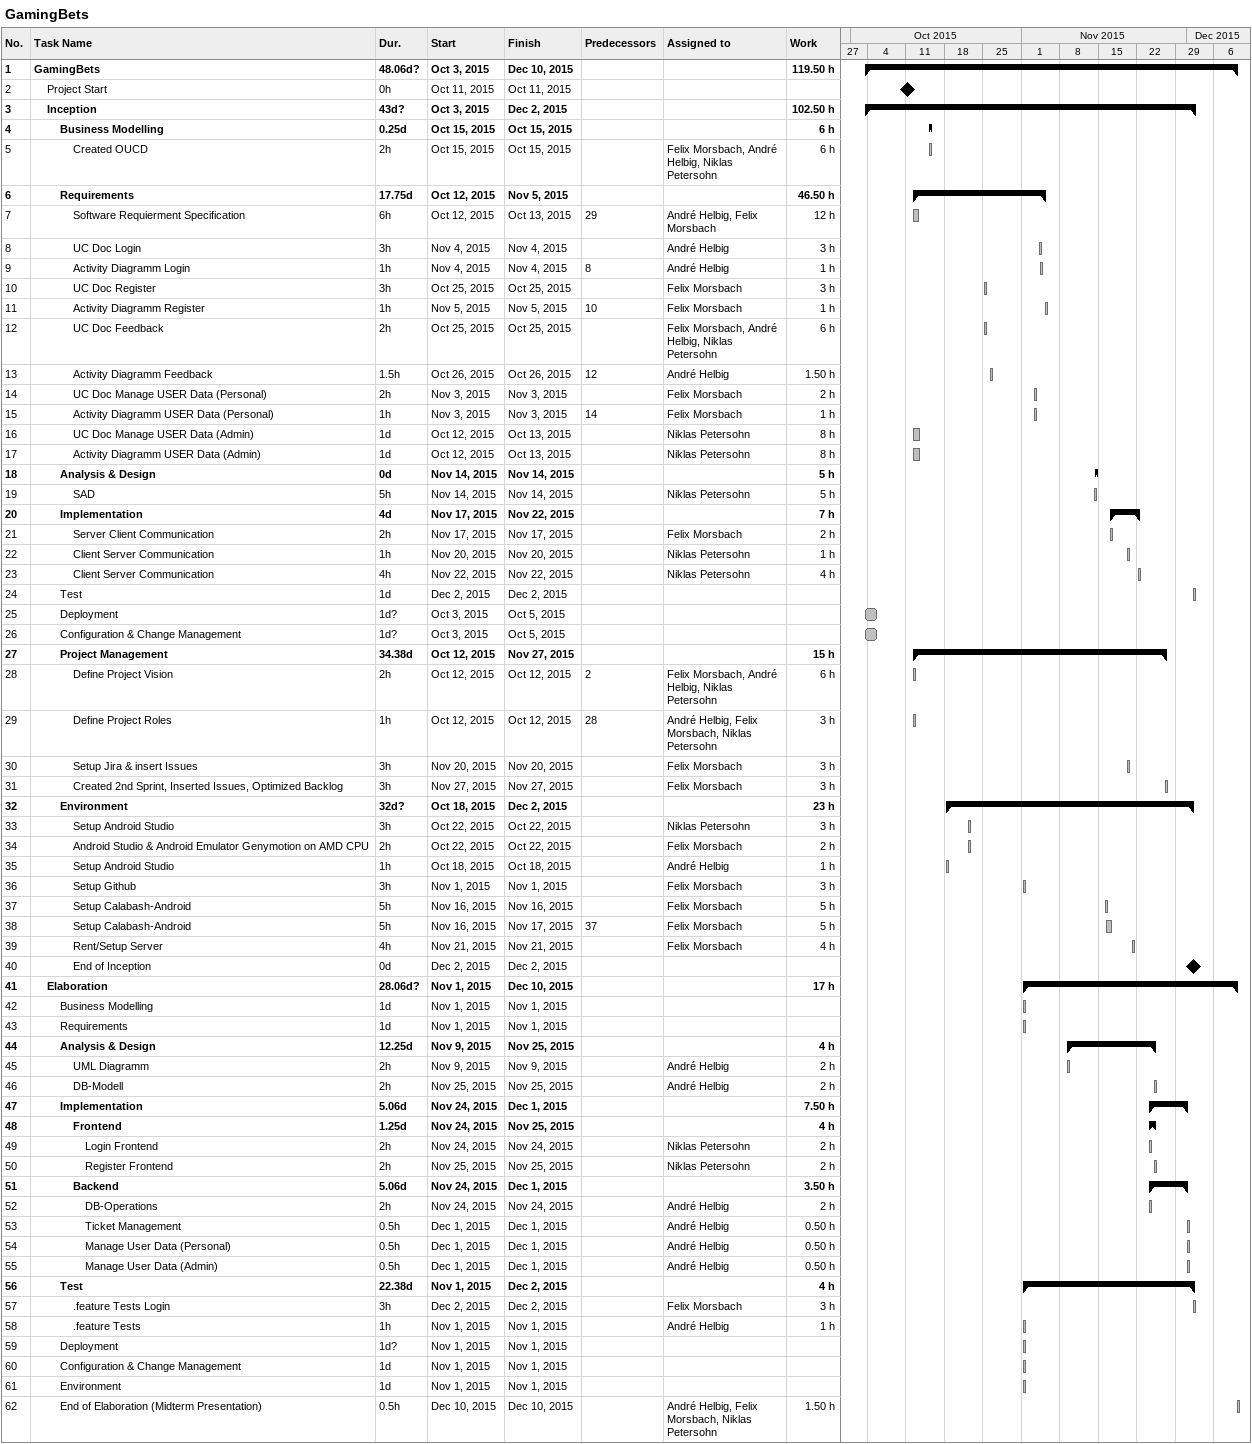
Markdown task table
GamingBets

| ID | Level | Task | Duration | Start | Finish | Predecessors | Resources | Work (h) |
|---|---|---|---|---|---|---|---|---|
| 1 | 1 | **GamingBets** | 48.06d? | 2015-10-03 | 2015-12-10 |  |  | 119.50 |
| 2 | 2 | Project Start | 0h | 2015-10-11 | 2015-10-11 |  |  |  |
| 3 | 2 | **Inception** | 43d? | 2015-10-03 | 2015-12-02 |  |  | 102.50 |
| 4 | 3 | **Business Modelling** | 0.25d | 2015-10-15 | 2015-10-15 |  |  | 6 |
| 5 | 4 | Created OUCD | 2h | 2015-10-15 | 2015-10-15 |  | Felix Morsbach, André Helbig, Niklas Petersohn | 6 |
| 6 | 3 | **Requirements** | 17.75d | 2015-10-12 | 2015-11-05 |  |  | 46.50 |
| 7 | 4 | Software Requierment Specification | 6h | 2015-10-12 | 2015-10-13 | 29 | André Helbig, Felix Morsbach | 12 |
| 8 | 4 | UC Doc Login | 3h | 2015-11-04 | 2015-11-04 |  | André Helbig | 3 |
| 9 | 4 | Activity Diagramm Login | 1h | 2015-11-04 | 2015-11-04 | 8 | André Helbig | 1 |
| 10 | 4 | UC Doc Register | 3h | 2015-10-25 | 2015-10-25 |  | Felix Morsbach | 3 |
| 11 | 4 | Activity Diagramm Register | 1h | 2015-11-05 | 2015-11-05 | 10 | Felix Morsbach | 1 |
| 12 | 4 | UC Doc Feedback | 2h | 2015-10-25 | 2015-10-25 |  | Felix Morsbach, André Helbig, Niklas Petersohn | 6 |
| 13 | 4 | Activity Diagramm Feedback | 1.5h | 2015-10-26 | 2015-10-26 | 12 | André Helbig | 1.50 |
| 14 | 4 | UC Doc Manage USER Data (Personal) | 2h | 2015-11-03 | 2015-11-03 |  | Felix Morsbach | 2 |
| 15 | 4 | Activity Diagramm USER Data (Personal) | 1h | 2015-11-03 | 2015-11-03 | 14 | Felix Morsbach | 1 |
| 16 | 4 | UC Doc Manage USER Data (Admin) | 1d | 2015-10-12 | 2015-10-13 |  | Niklas Petersohn | 8 |
| 17 | 4 | Activity Diagramm USER Data (Admin) | 1d | 2015-10-12 | 2015-10-13 |  | Niklas Petersohn | 8 |
| 18 | 3 | **Analysis & Design** | 0d | 2015-11-14 | 2015-11-14 |  |  | 5 |
| 19 | 4 | SAD | 5h | 2015-11-14 | 2015-11-14 |  | Niklas Petersohn | 5 |
| 20 | 3 | **Implementation** | 4d | 2015-11-17 | 2015-11-22 |  |  | 7 |
| 21 | 4 | Server Client Communication | 2h | 2015-11-17 | 2015-11-17 |  | Felix Morsbach | 2 |
| 22 | 4 | Client Server Communication | 1h | 2015-11-20 | 2015-11-20 |  | Niklas Petersohn | 1 |
| 23 | 4 | Client Server Communication | 4h | 2015-11-22 | 2015-11-22 |  | Niklas Petersohn | 4 |
| 24 | 3 | Test | 1d | 2015-12-02 | 2015-12-02 |  |  |  |
| 25 | 3 | Deployment | 1d? | 2015-10-03 | 2015-10-05 |  |  |  |
| 26 | 3 | Configuration & Change Management | 1d? | 2015-10-03 | 2015-10-05 |  |  |  |
| 27 | 3 | **Project Management** | 34.38d | 2015-10-12 | 2015-11-27 |  |  | 15 |
| 28 | 4 | Define Project Vision | 2h | 2015-10-12 | 2015-10-12 | 2 | Felix Morsbach, André Helbig, Niklas Petersohn | 6 |
| 29 | 4 | Define Project Roles | 1h | 2015-10-12 | 2015-10-12 | 28 | André Helbig, Felix Morsbach, Niklas Petersohn | 3 |
| 30 | 4 | Setup Jira & insert Issues | 3h | 2015-11-20 | 2015-11-20 |  | Felix Morsbach | 3 |
| 31 | 4 | Created 2nd Sprint, Inserted Issues, Optimized Backlog | 3h | 2015-11-27 | 2015-11-27 |  | Felix Morsbach | 3 |
| 32 | 3 | **Environment** | 32d? | 2015-10-18 | 2015-12-02 |  |  | 23 |
| 33 | 4 | Setup Android Studio | 3h | 2015-10-22 | 2015-10-22 |  | Niklas Petersohn | 3 |
| 34 | 4 | Android Studio & Android Emulator Genymotion on AMD CPU | 2h | 2015-10-22 | 2015-10-22 |  | Felix Morsbach | 2 |
| 35 | 4 | Setup Android Studio | 1h | 2015-10-18 | 2015-10-18 |  | André Helbig | 1 |
| 36 | 4 | Setup Github | 3h | 2015-11-01 | 2015-11-01 |  | Felix Morsbach | 3 |
| 37 | 4 | Setup Calabash-Android | 5h | 2015-11-16 | 2015-11-16 |  | Felix Morsbach | 5 |
| 38 | 4 | Setup Calabash-Android | 5h | 2015-11-16 | 2015-11-17 | 37 | Felix Morsbach | 5 |
| 39 | 4 | Rent/Setup Server | 4h | 2015-11-21 | 2015-11-21 |  | Felix Morsbach | 4 |
| 40 | 4 | End of Inception | 0d | 2015-12-02 | 2015-12-02 |  |  |  |
| 41 | 2 | **Elaboration** | 28.06d? | 2015-11-01 | 2015-12-10 |  |  | 17 |
| 42 | 3 | Business Modelling | 1d | 2015-11-01 | 2015-11-01 |  |  |  |
| 43 | 3 | Requirements | 1d | 2015-11-01 | 2015-11-01 |  |  |  |
| 44 | 3 | **Analysis & Design** | 12.25d | 2015-11-09 | 2015-11-25 |  |  | 4 |
| 45 | 4 | UML Diagramm | 2h | 2015-11-09 | 2015-11-09 |  | André Helbig | 2 |
| 46 | 4 | DB-Modell | 2h | 2015-11-25 | 2015-11-25 |  | André Helbig | 2 |
| 47 | 3 | **Implementation** | 5.06d | 2015-11-24 | 2015-12-01 |  |  | 7.50 |
| 48 | 4 | **Frontend** | 1.25d | 2015-11-24 | 2015-11-25 |  |  | 4 |
| 49 | 5 | Login Frontend | 2h | 2015-11-24 | 2015-11-24 |  | Niklas Petersohn | 2 |
| 50 | 5 | Register Frontend | 2h | 2015-11-25 | 2015-11-25 |  | Niklas Petersohn | 2 |
| 51 | 4 | **Backend** | 5.06d | 2015-11-24 | 2015-12-01 |  |  | 3.50 |
| 52 | 5 | DB-Operations | 2h | 2015-11-24 | 2015-11-24 |  | André Helbig | 2 |
| 53 | 5 | Ticket Management | 0.5h | 2015-12-01 | 2015-12-01 |  | André Helbig | 0.50 |
| 54 | 5 | Manage User Data (Personal) | 0.5h | 2015-12-01 | 2015-12-01 |  | André Helbig | 0.50 |
| 55 | 5 | Manage User Data (Admin) | 0.5h | 2015-12-01 | 2015-12-01 |  | André Helbig | 0.50 |
| 56 | 3 | **Test** | 22.38d | 2015-11-01 | 2015-12-02 |  |  | 4 |
| 57 | 4 | .feature Tests Login | 3h | 2015-12-02 | 2015-12-02 |  | Felix Morsbach | 3 |
| 58 | 4 | .feature Tests | 1h | 2015-11-01 | 2015-11-01 |  | André Helbig | 1 |
| 59 | 3 | Deployment | 1d? | 2015-11-01 | 2015-11-01 |  |  |  |
| 60 | 3 | Configuration & Change Management | 1d | 2015-11-01 | 2015-11-01 |  |  |  |
| 61 | 3 | Environment | 1d | 2015-11-01 | 2015-11-01 |  |  |  |
| 62 | 3 | End of Elaboration (Midterm Presentation) | 0.5h | 2015-12-10 | 2015-12-10 |  | André Helbig, Felix Morsbach, Niklas Petersohn | 1.50 |
